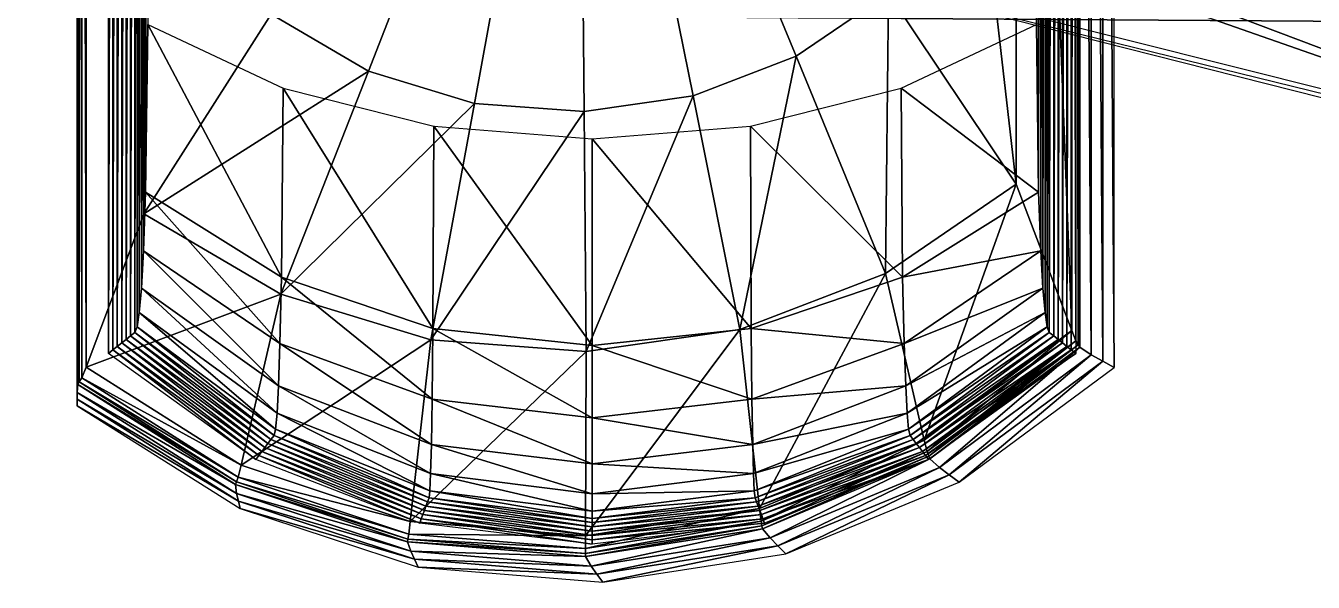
# Model space of a CAD drawing. Extents: x 0 to 60, y 12 to 112.
# Drawn here: x 0.66 to 13.39, y 53.34 to 58.83 of the extents above; entities that cross this region are included whole.
import ezdxf

# ---------------------------------------------------------------- set-up
doc = ezdxf.new("R2010")
doc.units = 0
doc.header["$MEASUREMENT"] = 0
doc.layers.add('sanitari', color=7, linetype='CONTINUOUS', true_color=0xffffff)

msp = doc.modelspace()

# ---------------------------------------------------------------- meshes
at = {"layer": 'sanitari'}
mesh = msp.add_polyface(dxfattribs=at)
corners = [(6.125, 63.711, 28.351), (3.087, 68.476, 28.25), (3.087, 58.946, 28.25), (6.18, 57.985, 28.25), (7.257, 58.14, 28.25), (5.094, 58.066, 28.25), (4.047, 58.386, 28.25), (1.826, 70.448, 28.149), (1.826, 56.974, 28.149), (6.198, 55.614, 28.149), (4.663, 55.729, 28.149), (3.183, 56.182, 28.149), (1.256, 71.961, 28.048), (1.256, 55.461, 28.048), (1.215, 72.067, 28.003), (1.215, 55.355, 28.003), (1.189, 72.108, 27.959), (1.189, 55.315, 27.959), (1.174, 72.132, 27.915), (1.174, 55.29, 27.915), (1.168, 72.21, 27.414), (1.168, 55.212, 27.414), (1.168, 72.277, 26.913), (1.168, 55.145, 26.913), (1.168, 72.344, 26.411), (1.168, 55.079, 26.411), (1.478, 55.596, 26.411), (1.521, 71.792, 24.87), (1.521, 55.631, 24.87), (1.565, 71.757, 23.621), (1.565, 55.665, 23.621), (1.609, 71.722, 22.371), (1.609, 55.7, 22.371), (1.652, 71.688, 21.121), (1.652, 55.735, 21.121), (1.696, 71.653, 19.872), (1.696, 55.769, 19.872), (1.74, 71.618, 18.622), (1.74, 55.804, 18.622), (1.761, 71.562, 18.018), (1.761, 55.86, 18.018), (1.782, 71.421, 17.415), (1.782, 56.001, 17.415), (1.803, 71.181, 16.811), (1.803, 56.241, 16.811), (1.824, 70.813, 16.207), (1.824, 56.61, 16.207), (1.845, 70.232, 15.604), (1.845, 57.19, 15.604), (6.258, 55.676, 15.604), (4.692, 57.841, 15), (6.258, 57.715, 15), (3.188, 56.349, 15.604), (3.203, 58.218, 15), (4.685, 55.844, 15.604), (1.866, 58.845, 15), (1.866, 68.577, 15)]
mesh.append_faces([[corners[k] for k in face] for face in [(2, 7, 8), (5, 11, 10), (6, 8, 11), (8, 12, 13), (13, 14, 15), (15, 16, 17), (17, 18, 19), (19, 20, 21), (21, 22, 23), (23, 24, 25), (49, 50, 51), (54, 53, 50), (52, 55, 53), (48, 56, 55)]], dxfattribs={"vtx0": -1})
mesh.append_faces([[corners[k] for k in face] for face in [(26, 27, 28), (28, 29, 30), (30, 31, 32), (32, 33, 34), (34, 35, 36), (36, 37, 38), (38, 39, 40), (40, 41, 42), (42, 43, 44), (44, 45, 46), (46, 47, 48)]], dxfattribs={"vtx0": -1, "vtx1": -1})
mesh.append_faces([[corners[k] for k in face] for face in [(0, 1, 2), (0, 3, 4), (0, 5, 3), (0, 6, 5), (0, 2, 6)]], dxfattribs={"vtx0": -1, "vtx2": -1})
mesh.append_faces([[corners[k] for k in face] for face in [(3, 9, 4), (5, 10, 3), (6, 11, 5), (2, 8, 6), (52, 53, 54), (48, 55, 52)]], dxfattribs={"vtx1": -1})
mesh = msp.add_polyface(dxfattribs=at)
corners = [(6.125, 63.711, 28.351), (4.047, 69.036, 28.25), (3.087, 68.476, 28.25), (5.094, 69.356, 28.25), (6.18, 69.438, 28.25), (7.257, 69.282, 28.25), (1.826, 70.448, 28.149), (3.087, 58.946, 28.25), (3.183, 71.24, 28.149), (4.663, 71.693, 28.149), (6.198, 71.808, 28.149), (1.256, 71.961, 28.048), (1.826, 56.974, 28.149), (1.215, 72.067, 28.003), (1.256, 55.461, 28.048), (1.189, 72.108, 27.959), (1.215, 55.355, 28.003), (1.174, 72.132, 27.915), (1.189, 55.315, 27.959), (1.168, 72.21, 27.414), (1.174, 55.29, 27.915), (1.168, 72.277, 26.913), (1.168, 55.212, 27.414), (1.168, 72.344, 26.411), (1.168, 55.145, 26.913), (1.478, 71.826, 26.411), (1.521, 71.792, 24.87), (1.478, 55.596, 26.411), (1.565, 71.757, 23.621), (1.521, 55.631, 24.87), (1.609, 71.722, 22.371), (1.565, 55.665, 23.621), (1.652, 71.688, 21.121), (1.609, 55.7, 22.371), (1.696, 71.653, 19.872), (1.652, 55.735, 21.121), (1.74, 71.618, 18.622), (1.696, 55.769, 19.872), (1.761, 71.562, 18.018), (1.74, 55.804, 18.622), (1.782, 71.421, 17.415), (1.761, 55.86, 18.018), (1.803, 71.181, 16.811), (1.782, 56.001, 17.415), (1.824, 70.813, 16.207), (1.803, 56.241, 16.811), (3.188, 71.074, 15.604), (1.845, 70.232, 15.604), (1.824, 56.61, 16.207), (3.203, 69.205, 15), (1.866, 68.577, 15), (4.685, 71.579, 15.604), (4.692, 69.582, 15), (6.258, 69.707, 15), (1.845, 57.19, 15.604)]
mesh.append_faces([[corners[k] for k in face] for face in [(2, 8, 6), (1, 9, 8), (44, 46, 47), (47, 49, 50), (46, 52, 49), (51, 53, 52)]], dxfattribs={"vtx0": -1})
mesh.append_faces([[corners[k] for k in face] for face in [(0, 1, 2), (0, 3, 1), (0, 4, 3), (0, 5, 4)]], dxfattribs={"vtx0": -1, "vtx2": -1})
mesh.append_faces([[corners[k] for k in face] for face in [(2, 6, 7), (1, 8, 2), (3, 9, 1), (4, 10, 3), (6, 11, 12), (11, 13, 14), (13, 15, 16), (15, 17, 18), (17, 19, 20), (19, 21, 22), (21, 23, 24), (25, 26, 27), (46, 49, 47), (51, 52, 46)]], dxfattribs={"vtx1": -1})
mesh.append_faces([[corners[k] for k in face] for face in [(26, 28, 29), (28, 30, 31), (30, 32, 33), (32, 34, 35), (34, 36, 37), (36, 38, 39), (38, 40, 41), (40, 42, 43), (42, 44, 45), (44, 47, 48), (47, 50, 54)]], dxfattribs={"vtx1": -1, "vtx2": -1})
mesh = msp.add_polyface(dxfattribs=at)
corners = [(6.125, 63.711, 28.351), (8.275, 68.892, 28.25), (7.257, 69.282, 28.25), (9.188, 68.267, 28.25), (9.188, 59.155, 28.25), (7.719, 71.588, 28.149), (6.18, 69.438, 28.25), (9.159, 71.036, 28.149), (10.449, 70.153, 28.149), (10.449, 57.269, 28.149), (10.998, 71.6, 28.048), (10.998, 55.822, 28.048), (11.037, 55.721, 28.003), (11.037, 71.701, 28.003), (11.062, 55.682, 27.959), (11.062, 71.74, 27.959), (11.077, 55.659, 27.915), (11.077, 71.764, 27.915), (11.19, 55.584, 27.414), (11.19, 71.838, 27.414), (11.304, 55.521, 26.913), (11.304, 71.902, 26.913), (11.418, 55.457, 26.411), (11.418, 71.966, 26.411), (11.038, 71.826, 26.411), (10.994, 55.631, 24.87), (10.994, 71.792, 24.87), (10.95, 55.665, 23.621), (10.95, 71.757, 23.621), (10.907, 55.7, 22.371), (10.907, 71.722, 22.371), (10.863, 55.735, 21.121), (10.863, 71.688, 21.121), (10.82, 55.769, 19.872), (10.82, 71.653, 19.872), (10.776, 55.804, 18.622), (10.776, 71.618, 18.622), (10.755, 55.86, 18.018), (10.755, 71.562, 18.018), (10.734, 56.001, 17.415), (10.734, 71.421, 17.415), (10.713, 56.241, 16.811), (10.713, 71.181, 16.811), (10.692, 56.61, 16.207), (10.692, 70.813, 16.207), (10.67, 70.232, 15.604), (9.342, 71.729, 16.207), (10.67, 57.19, 15.604), (7.831, 71.579, 15.604), (7.823, 69.582, 15), (6.258, 71.747, 15.604), (6.258, 69.707, 15), (9.327, 71.074, 15.604), (9.313, 69.205, 15), (10.649, 68.577, 15), (10.649, 58.845, 15)]
mesh.append_faces([[corners[k] for k in face] for face in [(2, 7, 5), (1, 8, 7), (3, 9, 8), (8, 11, 10), (10, 12, 13), (13, 14, 15), (15, 16, 17), (17, 18, 19), (19, 20, 21), (21, 22, 23), (50, 49, 51), (48, 53, 49), (52, 54, 53), (45, 55, 54)]], dxfattribs={"vtx0": -1})
mesh.append_faces([[corners[k] for k in face] for face in [(24, 25, 26), (26, 27, 28), (28, 29, 30), (30, 31, 32), (32, 33, 34), (34, 35, 36), (36, 37, 38), (38, 39, 40), (40, 41, 42), (42, 43, 44), (44, 47, 45)]], dxfattribs={"vtx0": -1, "vtx1": -1})
mesh.append_faces([[corners[k] for k in face] for face in [(0, 1, 2), (0, 3, 1), (0, 4, 3)]], dxfattribs={"vtx0": -1, "vtx2": -1})
mesh.append_faces([[corners[k] for k in face] for face in [(2, 5, 6), (1, 7, 2), (3, 8, 1), (8, 10, 7), (44, 45, 46), (48, 49, 50), (52, 53, 48), (45, 54, 52)]], dxfattribs={"vtx1": -1})
mesh = msp.add_polyface(dxfattribs=at)
corners = [(6.125, 63.711, 28.351), (8.275, 58.531, 28.25), (9.188, 59.155, 28.25), (7.257, 58.14, 28.25), (10.449, 57.269, 28.149), (9.188, 68.267, 28.25), (9.159, 56.386, 28.149), (7.719, 55.834, 28.149), (6.198, 55.614, 28.149), (10.998, 55.822, 28.048), (10.449, 70.153, 28.149), (11.037, 55.721, 28.003), (10.998, 71.6, 28.048), (11.062, 55.682, 27.959), (11.037, 71.701, 28.003), (11.077, 55.659, 27.915), (11.062, 71.74, 27.959), (11.19, 55.584, 27.414), (11.077, 71.764, 27.915), (11.304, 55.521, 26.913), (11.19, 71.838, 27.414), (11.418, 55.457, 26.411), (11.304, 71.902, 26.913), (11.038, 55.596, 26.411), (10.994, 55.631, 24.87), (11.038, 71.826, 26.411), (10.95, 55.665, 23.621), (10.994, 71.792, 24.87), (10.907, 55.7, 22.371), (10.95, 71.757, 23.621), (10.863, 55.735, 21.121), (10.907, 71.722, 22.371), (10.82, 55.769, 19.872), (10.863, 71.688, 21.121), (10.776, 55.804, 18.622), (10.82, 71.653, 19.872), (10.755, 55.86, 18.018), (10.776, 71.618, 18.622), (10.734, 56.001, 17.415), (10.755, 71.562, 18.018), (10.713, 56.241, 16.811), (10.734, 71.421, 17.415), (10.692, 56.61, 16.207), (10.713, 71.181, 16.811), (9.342, 55.693, 16.207), (10.67, 57.19, 15.604), (10.692, 70.813, 16.207), (9.327, 56.349, 15.604), (10.649, 58.845, 15), (10.67, 70.232, 15.604), (9.313, 58.218, 15), (7.831, 55.844, 15.604), (7.823, 57.841, 15), (6.258, 55.676, 15.604), (6.258, 57.715, 15)]
mesh.append_faces([[corners[k] for k in face] for face in [(2, 6, 4), (1, 7, 6), (3, 8, 7), (40, 44, 42), (42, 47, 45), (45, 50, 48), (47, 52, 50), (51, 54, 52)]], dxfattribs={"vtx0": -1})
mesh.append_faces([[corners[k] for k in face] for face in [(0, 1, 2), (0, 3, 1)]], dxfattribs={"vtx0": -1, "vtx2": -1})
mesh.append_faces([[corners[k] for k in face] for face in [(2, 4, 5), (1, 6, 2), (3, 7, 1), (4, 9, 10), (9, 11, 12), (11, 13, 14), (13, 15, 16), (15, 17, 18), (17, 19, 20), (19, 21, 22), (23, 24, 25), (44, 47, 42), (47, 50, 45), (51, 52, 47), (53, 54, 51)]], dxfattribs={"vtx1": -1})
mesh.append_faces([[corners[k] for k in face] for face in [(24, 26, 27), (26, 28, 29), (28, 30, 31), (30, 32, 33), (32, 34, 35), (34, 36, 37), (36, 38, 39), (38, 40, 41), (40, 42, 43), (42, 45, 46), (45, 48, 49)]], dxfattribs={"vtx1": -1, "vtx2": -1})
mesh = msp.add_polyface(dxfattribs=at)
corners = [(8.424, 61.961, 10.72), (8.424, 61.99, 10.5), (8.424, 61.961, 9.378), (8.424, 62.075, 10.295), (8.424, 62.21, 10.119), (8.424, 62.386, 9.984), (8.424, 62.591, 9.899), (20, 61.961, 13.56), (6.47, 61.99, 13.56), (6.69, 61.961, 13.56), (20, 61.961, 1), (7.596, 61.961, 8.648), (8.023, 61.961, 9.378), (2.664, 61.961, 6.328), (1.85, 61.961, 6.459), (4.086, 61.961, 6.395), (5.441, 61.961, 6.827), (6.638, 61.961, 7.596), (20, 58.961, 1), (1.85, 58.961, 1), (0.66, 58.961, 0), (20, 58.836, 0), (20, 68.586, 0), (8.506, 59.383, 13.56), (18.703, 56.8, 13.56), (18.714, 56.875, 15), (8.506, 59.383, 15), (18.145, 61.961, 11.311), (18.153, 61.961, 11.245), (18.223, 61.387, 11.542), (18.118, 61.961, 11.542), (18.111, 61.961, 11.602), (18.189, 61.326, 11.925), (18.106, 61.961, 11.639), (18.073, 61.961, 11.925), (18.068, 61.961, 11.962), (18.153, 61.271, 12.307), (18.056, 61.961, 12.072), (18.05, 61.961, 12.126), (18.029, 61.961, 12.307), (18.027, 61.961, 12.325), (18.118, 61.222, 13.56), (17.986, 61.961, 13.56), (23.474, 56.473, 15), (16.604, 69.996, 15), (4.354, 62.047, 15), (16.604, 57.426, 15), (5.041, 61.47, 15), (8.537, 59.452, 15)]
mesh.append_faces([[corners[k] for k in face] for face in [(23, 24, 25, 26)]])
mesh.append_faces([[corners[k] for k in face] for face in [(7, 8, 9), (9, 10, 7), (11, 2, 12), (18, 20, 21), (27, 29, 30), (33, 32, 34), (40, 41, 42), (46, 47, 48)]], dxfattribs={"vtx0": -1})
mesh.append_faces([[corners[k] for k in face] for face in [(2, 10, 0)]], dxfattribs={"vtx0": -1, "vtx1": -1})
mesh.append_faces([[corners[k] for k in face] for face in [(0, 10, 9), (17, 10, 2), (43, 44, 45), (43, 45, 46), (46, 45, 47)]], dxfattribs={"vtx0": -1, "vtx1": -1, "vtx2": -1})
mesh.append_faces([[corners[k] for k in face] for face in [(10, 13, 14), (10, 15, 13), (10, 16, 15), (10, 17, 16), (36, 38, 37)]], dxfattribs={"vtx0": -1, "vtx2": -1})
mesh.append_faces([[corners[k] for k in face] for face in [(0, 1, 2), (18, 10, 19), (21, 20, 22)]], dxfattribs={"vtx1": -1})
mesh.append_faces([[corners[k] for k in face] for face in [(1, 3, 2), (3, 4, 2), (4, 5, 2), (5, 6, 2), (27, 28, 29), (29, 32, 31), (33, 31, 32), (32, 36, 35), (37, 35, 36), (36, 41, 40)]], dxfattribs={"vtx1": -1, "vtx2": -1})
mesh.append_faces([[corners[k] for k in face] for face in [(31, 30, 29), (35, 34, 32), (36, 39, 38)]], dxfattribs={"vtx2": -1})
mesh = msp.add_polyface(dxfattribs=at)
corners = [(6.18, 57.985, 28.25), (4.663, 55.729, 28.149), (6.198, 55.614, 28.149), (6.194, 53.796, 28.048), (7.719, 55.834, 28.149), (4.46, 53.937, 28.048), (3.183, 56.182, 28.149), (2.788, 54.491, 28.048), (1.826, 56.974, 28.149), (1.256, 55.461, 28.048), (1.215, 55.355, 28.003), (1.189, 55.315, 27.959), (2.76, 54.373, 28.003), (1.174, 55.29, 27.915), (2.743, 54.327, 27.959), (1.478, 55.596, 26.411), (1.521, 55.631, 24.87), (2.933, 54.549, 26.411), (1.565, 55.665, 23.621), (2.963, 54.588, 24.87), (1.609, 55.7, 22.371), (2.993, 54.627, 23.621), (3.024, 54.666, 22.371), (1.652, 55.735, 21.121), (3.054, 54.705, 21.121), (1.696, 55.769, 19.872), (3.084, 54.745, 19.872), (1.74, 55.804, 18.622), (3.115, 54.784, 18.622), (1.761, 55.86, 18.018), (3.129, 54.847, 18.018), (1.782, 56.001, 17.415), (3.144, 55.006, 17.415), (1.803, 56.241, 16.811), (3.159, 55.277, 16.811), (3.173, 55.693, 16.207), (4.67, 54.698, 16.811), (4.677, 55.143, 16.207), (1.824, 56.61, 16.207), (4.685, 55.844, 15.604), (6.258, 54.96, 16.207), (6.258, 55.676, 15.604), (3.188, 56.349, 15.604), (1.845, 57.19, 15.604), (4.692, 57.841, 15)]
mesh.append_faces([[corners[k] for k in face] for face in [(0, 1, 2), (6, 9, 7), (21, 20, 22), (22, 23, 24), (24, 25, 26), (26, 27, 28), (28, 29, 30), (30, 31, 32), (32, 33, 34), (36, 35, 37), (34, 38, 35), (40, 39, 41), (37, 42, 39), (35, 43, 42)]], dxfattribs={"vtx0": -1})
mesh.append_faces([[corners[k] for k in face] for face in [(2, 3, 4), (1, 5, 2), (6, 7, 1), (8, 9, 6), (9, 10, 7), (10, 11, 12), (11, 13, 14), (15, 16, 17), (16, 18, 19), (18, 20, 21), (20, 23, 22), (23, 25, 24), (25, 27, 26), (27, 29, 28), (29, 31, 30), (31, 33, 32), (34, 35, 36), (33, 38, 34), (37, 39, 40), (35, 42, 37), (38, 43, 35), (39, 44, 41)]], dxfattribs={"vtx1": -1})
mesh = msp.add_polyface(dxfattribs=at)
corners = [(9.159, 56.386, 28.149), (9.54, 54.741, 28.048), (10.449, 57.269, 28.149), (10.998, 55.822, 28.048), (7.719, 55.834, 28.149), (7.913, 54.065, 28.048), (9.568, 54.626, 28.003), (11.037, 55.721, 28.003), (9.585, 54.582, 27.959), (11.062, 55.682, 27.959), (9.595, 54.555, 27.915), (11.077, 55.659, 27.915), (9.691, 54.471, 27.414), (11.19, 55.584, 27.414), (9.787, 54.398, 26.913), (11.304, 55.521, 26.913), (9.884, 54.326, 26.411), (11.418, 55.457, 26.411), (11.038, 55.596, 26.411), (9.552, 54.588, 24.87), (10.994, 55.631, 24.87), (9.522, 54.627, 23.621), (10.95, 55.665, 23.621), (9.492, 54.666, 22.371), (10.907, 55.7, 22.371), (9.461, 54.705, 21.121), (10.863, 55.735, 21.121), (9.431, 54.745, 19.872), (10.82, 55.769, 19.872), (9.401, 54.784, 18.622), (10.776, 55.804, 18.622), (9.386, 54.847, 18.018), (10.755, 55.86, 18.018), (9.371, 55.006, 17.415), (10.734, 56.001, 17.415), (9.357, 55.277, 16.811), (10.713, 56.241, 16.811), (7.846, 54.698, 16.811), (9.342, 55.693, 16.207), (7.838, 55.143, 16.207), (7.831, 55.844, 15.604), (9.327, 56.349, 15.604), (6.258, 54.96, 16.207), (6.258, 55.676, 15.604)]
mesh.append_faces([[corners[k] for k in face] for face in [(2, 1, 3), (0, 5, 1), (3, 6, 7), (7, 8, 9), (9, 10, 11), (11, 12, 13), (13, 14, 15), (15, 16, 17), (18, 19, 20), (20, 21, 22), (22, 23, 24), (24, 25, 26), (26, 27, 28), (28, 29, 30), (30, 31, 32), (32, 33, 34), (34, 35, 36), (33, 37, 35), (35, 39, 38), (38, 40, 41), (39, 43, 40)]], dxfattribs={"vtx0": -1})
mesh.append_faces([[corners[k] for k in face] for face in [(0, 1, 2), (4, 5, 0), (1, 6, 3), (6, 8, 7), (21, 23, 22), (23, 25, 24), (25, 27, 26), (27, 29, 28), (29, 31, 30), (31, 33, 32), (33, 35, 34), (35, 38, 36), (37, 39, 35), (39, 40, 38), (42, 43, 39)]], dxfattribs={"vtx1": -1})
mesh = msp.add_polyface(dxfattribs=at)
corners = [(7.719, 55.834, 28.149), (6.194, 53.796, 28.048), (7.913, 54.065, 28.048), (6.194, 53.668, 28.003), (7.928, 53.941, 28.003), (6.194, 53.62, 27.959), (7.936, 53.894, 27.959), (6.194, 53.59, 27.915), (7.942, 53.865, 27.915), (6.249, 53.496, 27.414), (8.017, 53.774, 27.414), (6.306, 53.416, 26.913), (8.095, 53.696, 26.913), (6.364, 53.336, 26.411), (4.539, 53.484, 26.411), (6.258, 53.711, 26.411), (6.258, 53.754, 24.87), (7.962, 53.921, 26.411), (7.946, 53.962, 24.87), (6.258, 53.797, 23.621), (7.931, 54.004, 23.621), (6.258, 53.839, 22.371), (7.915, 54.046, 22.371), (6.258, 53.882, 21.121), (7.9, 54.088, 21.121), (6.258, 53.925, 19.872), (7.884, 54.13, 19.872), (6.258, 53.967, 18.622), (7.868, 54.171, 18.622), (6.258, 54.037, 18.018), (7.861, 54.239, 18.018), (6.258, 54.21, 17.415), (7.853, 54.409, 17.415), (4.662, 54.409, 17.415), (6.258, 54.506, 16.811), (7.846, 54.698, 16.811), (4.67, 54.698, 16.811), (6.258, 54.96, 16.207), (7.838, 55.143, 16.207), (4.677, 55.143, 16.207)]
mesh.append_faces([[corners[k] for k in face] for face in [(0, 1, 2), (2, 3, 4), (4, 5, 6), (6, 7, 8), (8, 9, 10), (10, 11, 12), (11, 14, 13), (17, 16, 18), (18, 19, 20), (20, 21, 22), (22, 23, 24), (24, 25, 26), (26, 27, 28), (28, 29, 30), (30, 31, 32), (29, 33, 31), (32, 34, 35), (31, 36, 34), (35, 37, 38), (34, 39, 37)]], dxfattribs={"vtx0": -1})
mesh.append_faces([[corners[k] for k in face] for face in [(1, 3, 2), (3, 5, 4), (5, 7, 6), (7, 9, 8), (9, 11, 10), (11, 13, 12), (15, 16, 17), (16, 19, 18), (19, 21, 20), (21, 23, 22), (23, 25, 24), (25, 27, 26), (27, 29, 28), (29, 31, 30), (31, 34, 32), (34, 37, 35)]], dxfattribs={"vtx1": -1})
mesh = msp.add_polyface(dxfattribs=at)
corners = [(4.663, 55.729, 28.149), (2.788, 54.491, 28.048), (4.46, 53.937, 28.048), (2.76, 54.373, 28.003), (4.446, 53.811, 28.003), (1.215, 55.355, 28.003), (2.743, 54.327, 27.959), (4.437, 53.763, 27.959), (1.189, 55.315, 27.959), (2.732, 54.3, 27.915), (4.432, 53.734, 27.915), (1.174, 55.29, 27.915), (2.744, 54.213, 27.414), (4.465, 53.642, 27.414), (1.168, 55.212, 27.414), (2.762, 54.138, 26.913), (4.502, 53.563, 26.913), (1.168, 55.145, 26.913), (2.78, 54.064, 26.411), (4.539, 53.484, 26.411), (1.168, 55.079, 26.411), (2.933, 54.549, 26.411), (2.963, 54.588, 24.87), (4.554, 53.921, 26.411), (4.569, 53.962, 24.87), (1.521, 55.631, 24.87), (2.993, 54.627, 23.621), (4.585, 54.004, 23.621), (1.565, 55.665, 23.621), (3.024, 54.666, 22.371), (3.054, 54.705, 21.121), (4.6, 54.046, 22.371), (3.084, 54.745, 19.872), (4.616, 54.088, 21.121), (3.115, 54.784, 18.622), (4.631, 54.13, 19.872), (3.129, 54.847, 18.018), (4.647, 54.171, 18.622), (3.144, 55.006, 17.415), (4.655, 54.239, 18.018), (3.159, 55.277, 16.811), (4.662, 54.409, 17.415)]
mesh.append_faces([[corners[k] for k in face] for face in [(0, 1, 2), (2, 3, 4), (1, 5, 3), (4, 6, 7), (3, 8, 6), (7, 9, 10), (6, 11, 9), (10, 12, 13), (9, 14, 12), (13, 15, 16), (12, 17, 15), (16, 18, 19), (15, 20, 18), (23, 22, 24), (21, 25, 22), (24, 26, 27), (22, 28, 26)]], dxfattribs={"vtx0": -1})
mesh.append_faces([[corners[k] for k in face] for face in [(1, 3, 2), (3, 6, 4), (6, 9, 7), (9, 12, 10), (11, 14, 9), (12, 15, 13), (14, 17, 12), (15, 18, 16), (17, 20, 15), (21, 22, 23), (22, 26, 24), (26, 29, 27), (29, 30, 31), (30, 32, 33), (32, 34, 35), (34, 36, 37), (36, 38, 39), (38, 40, 41)]], dxfattribs={"vtx1": -1})
mesh = msp.add_polyface(dxfattribs=at)
corners = [(6.198, 55.614, 28.149), (4.46, 53.937, 28.048), (6.194, 53.796, 28.048), (4.446, 53.811, 28.003), (6.194, 53.668, 28.003), (4.437, 53.763, 27.959), (6.194, 53.62, 27.959), (4.432, 53.734, 27.915), (6.194, 53.59, 27.915), (4.465, 53.642, 27.414), (6.249, 53.496, 27.414), (4.502, 53.563, 26.913), (6.306, 53.416, 26.913), (4.539, 53.484, 26.411), (4.554, 53.921, 26.411), (4.569, 53.962, 24.87), (6.258, 53.711, 26.411), (6.258, 53.754, 24.87), (4.585, 54.004, 23.621), (6.258, 53.797, 23.621), (4.6, 54.046, 22.371), (6.258, 53.839, 22.371), (3.024, 54.666, 22.371), (4.616, 54.088, 21.121), (6.258, 53.882, 21.121), (3.054, 54.705, 21.121), (4.631, 54.13, 19.872), (6.258, 53.925, 19.872), (3.084, 54.745, 19.872), (4.647, 54.171, 18.622), (6.258, 53.967, 18.622), (3.115, 54.784, 18.622), (4.655, 54.239, 18.018), (6.258, 54.037, 18.018), (3.129, 54.847, 18.018), (4.662, 54.409, 17.415), (3.144, 55.006, 17.415), (4.67, 54.698, 16.811), (6.258, 54.21, 17.415), (3.159, 55.277, 16.811), (4.677, 55.143, 16.207), (6.258, 54.506, 16.811)]
mesh.append_faces([[corners[k] for k in face] for face in [(0, 1, 2), (2, 3, 4), (4, 5, 6), (6, 7, 8), (8, 9, 10), (10, 11, 12), (16, 15, 17), (17, 18, 19), (19, 20, 21), (18, 22, 20), (21, 23, 24), (20, 25, 23), (24, 26, 27), (23, 28, 26), (27, 29, 30), (26, 31, 29), (30, 32, 33), (29, 34, 32), (32, 36, 35), (35, 39, 37)]], dxfattribs={"vtx0": -1})
mesh.append_faces([[corners[k] for k in face] for face in [(1, 3, 2), (3, 5, 4), (5, 7, 6), (7, 9, 8), (9, 11, 10), (11, 13, 12), (14, 15, 16), (15, 18, 17), (18, 20, 19), (20, 23, 21), (23, 26, 24), (26, 29, 27), (29, 32, 30), (32, 35, 33), (35, 37, 38), (37, 40, 41)]], dxfattribs={"vtx1": -1})
mesh = msp.add_polyface(dxfattribs=at)
corners = [(7.913, 54.065, 28.048), (7.928, 53.941, 28.003), (9.54, 54.741, 28.048), (9.568, 54.626, 28.003), (7.936, 53.894, 27.959), (9.585, 54.582, 27.959), (9.595, 54.555, 27.915), (11.062, 55.682, 27.959), (7.942, 53.865, 27.915), (9.691, 54.471, 27.414), (11.077, 55.659, 27.915), (8.017, 53.774, 27.414), (9.787, 54.398, 26.913), (11.19, 55.584, 27.414), (8.095, 53.696, 26.913), (9.884, 54.326, 26.411), (11.304, 55.521, 26.913), (8.173, 53.618, 26.411), (6.364, 53.336, 26.411), (9.583, 54.549, 26.411), (9.552, 54.588, 24.87), (11.038, 55.596, 26.411), (7.962, 53.921, 26.411), (7.946, 53.962, 24.87), (9.522, 54.627, 23.621), (10.994, 55.631, 24.87), (7.931, 54.004, 23.621), (7.915, 54.046, 22.371), (9.492, 54.666, 22.371), (7.9, 54.088, 21.121), (9.461, 54.705, 21.121), (7.884, 54.13, 19.872), (9.431, 54.745, 19.872), (7.868, 54.171, 18.622), (9.401, 54.784, 18.622), (7.861, 54.239, 18.018), (9.386, 54.847, 18.018), (7.853, 54.409, 17.415), (9.371, 55.006, 17.415), (7.846, 54.698, 16.811)]
mesh.append_faces([[corners[k] for k in face] for face in [(2, 1, 3), (3, 4, 5), (5, 8, 6), (6, 11, 9), (9, 14, 12), (12, 17, 15), (14, 18, 17), (19, 23, 20), (20, 26, 24), (24, 27, 28), (28, 29, 30), (30, 31, 32), (32, 33, 34), (34, 35, 36), (36, 37, 38)]], dxfattribs={"vtx0": -1})
mesh.append_faces([[corners[k] for k in face] for face in [(0, 1, 2), (1, 4, 3), (5, 6, 7), (4, 8, 5), (6, 9, 10), (8, 11, 6), (9, 12, 13), (11, 14, 9), (12, 15, 16), (14, 17, 12), (19, 20, 21), (22, 23, 19), (20, 24, 25), (23, 26, 20), (26, 27, 24), (27, 29, 28), (29, 31, 30), (31, 33, 32), (33, 35, 34), (35, 37, 36), (37, 39, 38)]], dxfattribs={"vtx1": -1})

doc.saveas('drawing.dxf')
